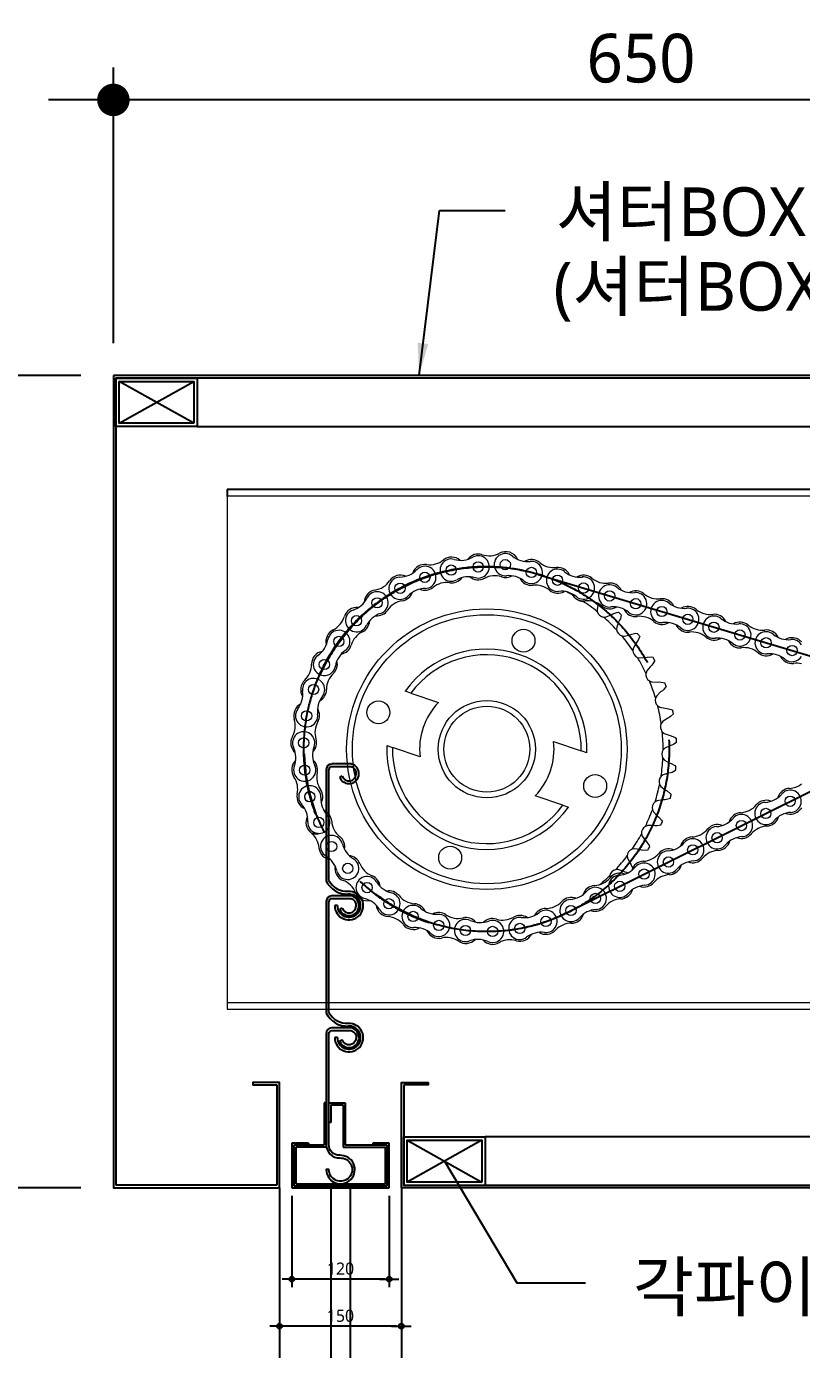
# Model space of a CAD drawing. Extents: x 930 to 96951, y 420 to 531574.
# Drawn here: x 12242 to 13197, y 8557 to 10186 of the extents above; entities that cross this region are included whole.
import ezdxf
from ezdxf.enums import TextEntityAlignment as Align

# ---------------------------------------------------------------- set-up
doc = ezdxf.new("R2010")
doc.units = 0
doc.header["$LTSCALE"] = 200
doc.header["$MEASUREMENT"] = 0
doc.header["$PDMODE"] = 3
doc.header["$PDSIZE"] = -1
doc.linetypes.add('CENTERX2', pattern=[4, 2.5, -0.5, 0.5, -0.5])
doc.layers.get('0').update_dxf_attribs({"linetype": 'CONTINUOUS'})
doc.layers.get('Defpoints').update_dxf_attribs({"color": 137, "linetype": 'CONTINUOUS'})
for name, color, linetype in [('0930', 7, 'CONTINUOUS'), ('A-dims', 7, 'CONTINUOUS'), ('DIM', 7, 'CONTINUOUS'), ('EV', 4, 'CONTINUOUS'), ('SYM-LEAD', 6, 'CONTINUOUS'), ('TEXT', 3, 'CONTINUOUS'), ('변경', 1, 'CONTINUOUS')]:
    doc.layers.add(name, color=color, linetype=linetype)
doc.styles.add('HDA-4', font='malgun.ttf')
doc.styles.add('맑은고딕', font='malgun.ttf')
doc.styles.add('스타일1', font='malgun.ttf')
doc.dimstyles.new('GAUN-40', dxfattribs={"dimscale": 40, "dimtxt": 1.5, "dimasz": 1, "dimexe": 1, "dimexo": 1, "dimgap": 0.5, "dimtad": 1, "dimdec": 0, "dimzin": 1, "dimdsep": 46, "dimlunit": 6, "dimtxsty": '맑은고딕', "dimblk": 'CJDOT', "dimcen": 0.09, "dimdle": 1, "dimclrd": 256, "dimclre": 256, "dimclrt": 3, "dimadec": 0, "dimazin": 0, "dimtfac": 1, "dimtdec": 0, "dimtix": 1, "dimtmove": 2, "dimatfit": 3, "dimfxl": 1, "dimtolj": 1, "dimtzin": 1, "dimarcsym": 0})
doc.dimstyles.new('GAUN-40-0.5', dxfattribs={"dimscale": 40, "dimtxt": 1.5, "dimasz": 1, "dimexe": 1, "dimexo": 1, "dimgap": 0.5, "dimtad": 1, "dimdec": 0, "dimlfac": 0.5, "dimzin": 1, "dimdsep": 46, "dimlunit": 6, "dimtxsty": '맑은고딕', "dimblk": 'CJDOT', "dimcen": 0.09, "dimdle": 1, "dimclrd": 256, "dimclre": 256, "dimclrt": 3, "dimadec": 0, "dimazin": 0, "dimtfac": 1, "dimtdec": 0, "dimtix": 1, "dimtmove": 2, "dimatfit": 3, "dimfxl": 1, "dimtolj": 1, "dimtzin": 1, "dimarcsym": 0})
doc.dimstyles.new('HDA-P(N50)', dxfattribs={"dimscale": 5, "dimtxt": 3, "dimasz": 1.2, "dimexe": 2, "dimexo": 2, "dimgap": 1, "dimtad": 1, "dimdec": 0, "dimzin": 1, "dimdsep": 46, "dimlunit": 6, "dimtxsty": 'HDA-4', "dimblk": 'DIMDOT', "dimcen": 1, "dimclrt": 3, "dimadec": 0, "dimazin": 0, "dimtfac": 1, "dimtdec": 0, "dimtix": 1, "dimtmove": 2, "dimatfit": 3, "dimldrblk": 'DOT', "dimfxl": 1, "dimtolj": 1, "dimtzin": 1, "dimarcsym": 0})

# ---------------------------------------------------------------- blocks, each defined once
blk = doc.blocks.new('CJDOT')
blk.add_line((-2, 0), (2, 0))
at = {"const_width": 0.5}
blk.add_lwpolyline([(-0.25, 0, 1), (0.25, 0, 1)], format="xyb", close=True, dxfattribs=at)
blk = doc.blocks.new('*D7')
at = {"layer": 'A-dims', "lineweight": -2, "transparency": 16777216}
for p, q in [((12308.9, 9755.7), (12115.6, 9755.7)), ((12155.6, 9715.7), (12155.6, 8795.7)), ((12308.9, 8755.7), (12115.6, 8755.7))]:
    blk.add_line(p, q, dxfattribs=at)
at = {"layer": 'Defpoints', "color": 0, "transparency": 16777216}
for p in [(12348.9, 9755.7), (12155.6, 8755.7), (12348.9, 8755.7)]:
    blk.add_point(p, dxfattribs=at)
at = {"layer": 'A-dims', "lineweight": -2, "transparency": 16777216, "xscale": 40, "yscale": 40, "zscale": 40}
for p, rotation in [((12155.6, 9755.7), 90), ((12155.6, 8755.7), 270)]:
    blk.add_blockref('CJDOT', p, dxfattribs=dict(at, rotation=rotation))
at = {"layer": 'A-dims', "color": 3, "transparency": 16777216, "insert": (12104.6, 9255.7), "char_height": 60, "attachment_point": 5, "rotation": 90, "style": '맑은고딕'}
blk.add_mtext('\\A1;500', dxfattribs=at)
blk = doc.blocks.new('DIMDOT')
blk.add_line((-2, 0), (2, 0))
blk.add_circle((0, 0), 0.5)
blk = doc.blocks.new('*D8')
at = {"layer": 'A-dims', "color": 0, "lineweight": -2, "transparency": 16777216}
for p, q in [((12553.6, 8726.3), (12553.6, 8575.3)), ((12703.6, 8726.3), (12703.6, 8575.3)), ((12697.6, 8585.3), (12559.6, 8585.3))]:
    blk.add_line(p, q, dxfattribs=at)
at = {"layer": 'Defpoints', "color": 0, "transparency": 16777216}
for p in [(12553.6, 8736.3), (12703.6, 8736.3), (12553.6, 8585.3)]:
    blk.add_point(p, dxfattribs=at)
at = {"layer": 'A-dims', "color": 0, "lineweight": -2, "transparency": 16777216, "xscale": 5.999999999999996, "yscale": 5.999999999999996, "zscale": 5.999999999999996, "rotation": 180}
blk.add_blockref('DIMDOT', (12553.6, 8585.3), dxfattribs=at)
at = {"layer": 'A-dims', "color": 0, "lineweight": -2, "transparency": 16777216, "xscale": 5.999999999999996, "yscale": 5.999999999999996, "zscale": 5.999999999999996}
blk.add_blockref('DIMDOT', (12703.6, 8585.3), dxfattribs=at)
at = {"layer": 'A-dims', "color": 3, "transparency": 16777216, "insert": (12628.6, 8598.1), "char_height": 15, "attachment_point": 5, "style": 'HDA-4'}
blk.add_mtext('\\A1;150', dxfattribs=at)
blk = doc.blocks.new('_DOT')
at = {"color": 0, "linetype": 'ByBlock'}
blk.add_line((-0.5, 0), (-1, 0), dxfattribs=at)
at = {"color": 0, "linetype": 'ByBlock', "const_width": 0.5}
blk.add_lwpolyline([(-0.25, 0, 1), (0.25, 0, 1)], format="xyb", close=True, dxfattribs=at)
blk = doc.blocks.new('*D9')
at = {"layer": 'A-dims', "lineweight": -2, "transparency": 16777216}
for p, q in [((12348.9, 9795.7), (12348.9, 10135.1)), ((13648.9, 9795.7), (13648.9, 10135.1)), ((13608.9, 10095.1), (12388.9, 10095.1))]:
    blk.add_line(p, q, dxfattribs=at)
at = {"layer": 'Defpoints', "color": 0, "transparency": 16777216}
for p in [(12348.9, 10095.1), (12348.9, 9755.7), (13648.9, 9755.7)]:
    blk.add_point(p, dxfattribs=at)
at = {"layer": 'A-dims', "lineweight": -2, "transparency": 16777216, "xscale": 40, "yscale": 40, "zscale": 40, "rotation": 180}
blk.add_blockref('CJDOT', (12348.9, 10095.1), dxfattribs=at)
at = {"layer": 'A-dims', "lineweight": -2, "transparency": 16777216, "xscale": 40, "yscale": 40, "zscale": 40}
blk.add_blockref('CJDOT', (13648.9, 10095.1), dxfattribs=at)
at = {"layer": 'A-dims', "color": 3, "transparency": 16777216, "insert": (12998.9, 10146.1), "char_height": 60, "attachment_point": 5, "style": '맑은고딕'}
blk.add_mtext('\\A1;650', dxfattribs=at)
blk = doc.blocks.new('*D10')
at = {"layer": 'A-dims', "color": 0, "lineweight": -2, "transparency": 16777216}
for p, q in [((12568.7, 8745.7), (12568.7, 8633.3)), ((12688.7, 8745.7), (12688.7, 8633.3)), ((12682.7, 8643.3), (12574.7, 8643.3))]:
    blk.add_line(p, q, dxfattribs=at)
at = {"layer": 'Defpoints', "color": 0, "transparency": 16777216}
for p in [(12568.7, 8755.7), (12688.7, 8755.7), (12568.7, 8643.3)]:
    blk.add_point(p, dxfattribs=at)
at = {"layer": 'A-dims', "color": 0, "lineweight": -2, "transparency": 16777216, "xscale": 5.999999999999996, "yscale": 5.999999999999996, "zscale": 5.999999999999996, "rotation": 180}
blk.add_blockref('DIMDOT', (12568.7, 8643.3), dxfattribs=at)
at = {"layer": 'A-dims', "color": 0, "lineweight": -2, "transparency": 16777216, "xscale": 5.999999999999996, "yscale": 5.999999999999996, "zscale": 5.999999999999996}
blk.add_blockref('DIMDOT', (12688.7, 8643.3), dxfattribs=at)
at = {"layer": 'A-dims', "color": 3, "transparency": 16777216, "insert": (12628.7, 8656.1), "char_height": 15, "attachment_point": 5, "style": 'HDA-4'}
blk.add_mtext('\\A1;120', dxfattribs=at)
blk = doc.blocks.new('*D11')
at = {"layer": 'A-dims', "lineweight": -2, "transparency": 16777216}
for p, q in [((12308.9, 8755.7), (12115.6, 8755.7)), ((12155.6, 8715.7), (12155.6, 7482.8)), ((12308.9, 7442.8), (12115.6, 7442.8))]:
    blk.add_line(p, q, dxfattribs=at)
at = {"layer": 'Defpoints', "color": 0, "transparency": 16777216}
for p in [(12348.9, 8755.7), (12155.6, 7442.8), (12348.9, 7442.8)]:
    blk.add_point(p, dxfattribs=at)
at = {"layer": 'A-dims', "lineweight": -2, "transparency": 16777216, "xscale": 40, "yscale": 40, "zscale": 40}
for p, rotation in [((12155.6, 8755.7), 90), ((12155.6, 7442.8), 270)]:
    blk.add_blockref('CJDOT', p, dxfattribs=dict(at, rotation=rotation))
at = {"layer": 'A-dims', "color": 3, "transparency": 16777216, "insert": (12105.6, 8099.3), "char_height": 60, "attachment_point": 5, "rotation": 90, "style": '맑은고딕'}
blk.add_mtext('\\A1;H', dxfattribs=at)

msp = doc.modelspace()

# ---------------------------------------------------------------- linework, layer by layer
at = {"color": 2}
for p, q in [((13548.9, 9755.7, 0), (12348.9, 9755.7, 0)), ((13545.7, 9752.5, 0), (12352.1, 9752.5, 0)), ((12352.1, 9752.5, 0), (12352.1, 8758.9, 0))]:
    msp.add_line(p, q, dxfattribs=at)
at = {"color": 1}
for p, q in [((12356.1, 9696.9, 0), (12448.1, 9748.5, 0)), ((12448.1, 9696.9, 0), (12356.1, 9748.5, 0)), ((12710.8, 8814.5, 0), (12802.8, 8762.5, 0)), ((12802.8, 8814.5, 0), (12710.8, 8762.5, 0))]:
    msp.add_line(p, q, dxfattribs=at)
at = {"color": 3}
for p, q in [((12452.1, 9692.9, 0), (13545.7, 9692.9, 0)), ((13545.7, 8818.5, 0), (12806.8, 8818.5, 0))]:
    msp.add_line(p, q, dxfattribs=at)
at = {"color": 7, "linetype": 'Continuous', "lineweight": 15}
for p, q in [((12488.9, 9615.7, 0), (12488.9, 8975.7, 0)), ((12488.9, 9607.7, 0), (13488.9, 9607.7, 0)), ((12946.1, 9474.6, 0), (12944.7, 9468, 0)), ((12944.7, 9468, 0), (12945, 9465, 0)), ((12952.8, 9458.4, 0), (12955.8, 9458.6, 0)), ((12955.8, 9458.6, 0), (12962.1, 9461.1, 0)), ((12962.1, 9461.1, 0), (12964.3, 9462.4, 0)), ((12971.3, 9452.1, 0), (12968.9, 9445.8, 0)), ((12972.5, 9454.4, 0), (12971.3, 9452.1, 0)), ((12975.5, 9435.1, 0), (12978.4, 9434.9, 0)), ((12978.4, 9434.9, 0), (12985, 9436.5, 0)), ((12985, 9436.5, 0), (12987.4, 9437.4, 0)), ((12992.8, 9426.2, 0), (12989.5, 9420.3, 0)), ((12994.3, 9428.2, 0), (12992.8, 9426.2, 0)), ((12994.4, 9408.8, 0), (12997.3, 9408.1, 0)), ((12997.3, 9408.1, 0), (13004, 9408.6, 0)), ((13004, 9408.6, 0), (13006.5, 9409.2, 0)), ((13012, 9399.1, 0), (13010.2, 9397.3, 0)), ((13006, 9392, 0), (13005, 9389.2, 0)), ((13010.2, 9397.3, 0), (13006, 9392, 0)), ((12715.2, 9364.7, 0), (12708.3, 9367, 0)), ((13009.2, 9379.8, 0), (13011.9, 9378.8, 0)), ((13011.9, 9378.8, 0), (13018.7, 9378.3, 0)), ((13018.7, 9378.3, 0), (13021.2, 9378.5, 0)), ((13025.2, 9367.7, 0), (13023, 9366.2, 0)), ((12715.2, 9364.7, 0), (12749.2, 9353.1, 0)), ((13018.2, 9361.5, 0), (13016.7, 9358.9, 0)), ((13023, 9366.2, 0), (13018.2, 9361.5, 0)), ((13019.5, 9349.1, 0), (13022, 9347.6, 0)), ((13022, 9347.6, 0), (13028.6, 9346.1, 0)), ((13028.6, 9346.1, 0), (13031.2, 9345.9, 0)), ((13033.5, 9334.6, 0), (13031.2, 9333.5, 0)), ((13025.6, 9329.6, 0), (13023.8, 9327.2, 0)), ((13031.2, 9333.5, 0), (13025.6, 9329.6, 0)), ((12891.2, 9305, 0), (12925.2, 9293.5, 0)), ((13025.1, 9317.1, 0), (13027.4, 9315.2, 0)), ((13027.4, 9315.2, 0), (13033.7, 9312.8, 0)), ((13033.7, 9312.8, 0), (13036.2, 9312.2, 0)), ((12685.6, 9300.3, 0), (12692.6, 9297.9, 0)), ((12726.6, 9286.4, 0), (12692.6, 9297.9, 0)), ((12932.2, 9291.2, 0), (12925.2, 9293.5, 0)), ((13034.3, 9299.9, 0), (13028.3, 9296.9, 0)), ((13036.8, 9300.7, 0), (13034.3, 9299.9, 0)), ((13025.9, 9284.6, 0), (13027.9, 9282.4, 0)), ((13027.9, 9282.4, 0), (13033.7, 9279.1, 0)), ((13033.7, 9279.1, 0), (13036.1, 9278.1, 0)), ((13021.8, 9252.4, 0), (13023.4, 9249.9, 0)), ((13026, 9264.2, 0), (13023.6, 9262.5, 0)), ((13032.4, 9266.3, 0), (13026, 9264.2, 0)), ((13035, 9266.7, 0), (13032.4, 9266.3, 0)), ((12902.5, 9226.8, 0), (12868.6, 9238.3, 0)), ((13023.4, 9249.9, 0), (13028.7, 9245.8, 0)), ((13028.7, 9245.8, 0), (13031, 9244.5, 0)), ((12902.5, 9226.8, 0), (12909.5, 9224.4, 0)), ((13012.9, 9221.2, 0), (13014.2, 9218.5, 0)), ((13018.9, 9232.2, 0), (13016.2, 9230.9, 0)), ((13025.5, 9233.3, 0), (13018.9, 9232.2, 0)), ((13028.1, 9233.4, 0), (13025.5, 9233.3, 0)), ((13014.2, 9218.5, 0), (13018.8, 9213.6, 0)), ((13018.8, 9213.6, 0), (13020.9, 9212, 0)), ((12999.6, 9191.6, 0), (13000.4, 9188.7, 0)), ((13000.4, 9188.7, 0), (13004.3, 9183.2, 0)), ((13007.1, 9201.6, 0), (13004.3, 9200.7, 0)), ((13013.8, 9201.7, 0), (13007.1, 9201.6, 0)), ((13016.4, 9201.4, 0), (13013.8, 9201.7, 0)), ((12990.8, 9173.1, 0), (12987.9, 9172.6, 0)), ((12997.5, 9172.2, 0), (12990.8, 9173.1, 0)), ((13000, 9171.5, 0), (12997.5, 9172.2, 0)), ((13004.3, 9183.2, 0), (13006, 9181.3, 0)), ((12981.9, 9164.3, 0), (12982.3, 9161.4, 0)), ((12982.3, 9161.4, 0), (12985.3, 9155.3, 0)), ((12985.3, 9155.3, 0), (12986.8, 9153.2, 0)), ((12960.4, 9140, 0), (12960.4, 9137, 0)), ((12977, 9145.5, 0), (12970.5, 9147.4, 0)), ((12979.3, 9144.4, 0), (12977, 9145.5, 0)), ((12986.8, 9153.2, 0), (12988.7, 9148.9, 0)), ((12488.9, 8983.7, 0), (13488.9, 8983.7, 0)), ((12488.9, 8975.7, 0), (13488.9, 8975.7, 0))]:
    msp.add_line(p, q, dxfattribs=at)
at = {"color": 7, "linetype": 'CENTERX2'}
for p, q in [((12872.1, 9510.8, 0), (13297.2, 9383.5, 0)), ((12907.8, 9094.7, 0), (13305, 9292.5, 0))]:
    msp.add_line(p, q, dxfattribs=at)
at = {"color": 2, "ltscale": 3}
for p, q in [((12550.4, 8882.3, 0), (12550.4, 8758.9, 0)), ((12706.8, 8882.3, 0), (12706.8, 8852.4, 0)), ((12706.8, 8852.4, 0), (12706.8, 8849, 0)), ((12706.8, 8849, 0), (12706.8, 8758.9, 0)), ((12550.4, 8758.9, 0), (12352.1, 8758.9, 0)), ((12706.8, 8758.9, 0), (13648.9, 8758.9, 0))]:
    msp.add_line(p, q, dxfattribs=at)
at = {"color": 2, "ltscale": 3, "elevation": 0}
for points in [[(12348.9, 9755.7), (12348.9, 8755.7), (12553.6, 8755.7), (12553.6, 8885.5), (12550.4, 8885.5)], [(12553.6, 8885.5), (12520.8, 8885.5), (12520.8, 8882.3), (12550.4, 8882.3)], [(12703.6, 8885.5), (12736.5, 8885.5), (12736.5, 8882.3), (12706.8, 8882.3)], [(13648.9, 8755.7), (12703.6, 8755.7), (12703.6, 8792.9), (12703.6, 8885.5), (12706.8, 8885.5)]]:
    msp.add_lwpolyline(points, dxfattribs=at)
at = {"color": 3, "elevation": 0}
for points in [[(12452.1, 9692.9), (12352.1, 9692.9), (12352.1, 9752.5), (12452.1, 9752.5)], [(12448.1, 9696.9), (12356.1, 9696.9), (12356.1, 9748.5), (12448.1, 9748.5)], [(12806.8, 8758.5), (12706.8, 8758.5), (12706.8, 8818.5), (12806.8, 8818.5)], [(12802.8, 8762.5), (12710.8, 8762.5), (12710.8, 8814.5), (12802.8, 8814.5)]]:
    msp.add_lwpolyline(points, close=True, dxfattribs=at)
at = {"color": 7, "linetype": 'Continuous', "lineweight": 15, "elevation": 0, "flags": 128}
for points in [[(12964.3, 9462.4), (12968.9, 9464.1), (12971.1, 9464.4)], [(12974.3, 9461.2), (12973.4, 9456.4), (12972.5, 9454.4)], [(12968.9, 9445.8), (12968.7, 9443.4), (12968.7, 9442.8)], [(12987.4, 9437.4), (12992.3, 9438.4), (12994.5, 9438.3)], [(12997.2, 9434.7), (12995.5, 9430.1), (12994.3, 9428.2)], [(12989.5, 9420.3), (12989.2, 9419.4), (12988.9, 9417.4)], [(13006.5, 9409.2), (13011.5, 9409.5), (13013.6, 9409.1)], [(13015.8, 9405.1), (13013.5, 9400.7), (13012, 9399.1)], [(13021.2, 9378.5), (13026.2, 9378), (13028.3, 9377.3)], [(13029.8, 9373.1), (13026.8, 9369.1), (13025.2, 9367.7)], [(13031.2, 9345.9), (13036, 9344.7), (13038, 9343.7)], [(13038.8, 9339.3), (13035.3, 9335.8), (13033.5, 9334.6)], [(13036.2, 9312.2), (13040.8, 9310.3), (13042.5, 9309)], [(13042.8, 9304.5), (13038.8, 9301.6), (13036.8, 9300.7)], [(13028.3, 9296.9), (13027.6, 9296.4), (13026.1, 9294.9)], [(13041.5, 9269.6), (13037.1, 9267.2), (13035, 9266.7)], [(13036.1, 9278.1), (13040.4, 9275.6), (13041.9, 9274)], [(13031, 9244.5), (13034.8, 9241.3), (13036.1, 9239.5)], [(13035, 9235.2), (13030.3, 9233.6), (13028.1, 9233.4)], [(13020.9, 9212), (13024.2, 9208.3), (13025.2, 9206.3)], [(13023.4, 9202.2), (13018.6, 9201.3), (13016.4, 9201.4)], [(13007.1, 9171.3), (13002.1, 9171.1), (13000, 9171.5)], [(13006, 9181.3), (13008.7, 9177.2), (13009.4, 9175.1)], [(12970.5, 9147.4), (12968.5, 9147.4), (12967.6, 9147.3)], [(12982.1, 9143.6), (12981.4, 9143.7), (12979.3, 9144.4)]]:
    msp.add_lwpolyline(points, dxfattribs=at)
at = {"color": 7, "linetype": 'CENTERX2'}
msp.add_circle((12808.9, 9295.7, 0), 224.6, dxfattribs=at)
at = {"color": 7, "linetype": 'Continuous', "lineweight": 15}
for centre, radius in [((12732.6, 9507.3, 0), 6.33), ((12765, 9516.2, 0), 6.33), ((12798.3, 9520.1, 0), 6.33), ((12831.7, 9522.9, 0), 6.33), ((12863.8, 9513.3, 0), 6.33), ((12702, 9493.8, 0), 6.33), ((12896, 9503.7, 0), 6.33), ((12928, 9494.1, 0), 6.33), ((12673.7, 9475.9, 0), 6.33), ((12960.2, 9484.4, 0), 6.33), ((12992.3, 9474.8, 0), 6.33), ((12808.9, 9295.7, 0), 172.7), ((13024.4, 9465.2, 0), 6.33), ((12648.4, 9453.9, 0), 6.33), ((12808.9, 9295.7, 0), 165.6), ((13056.5, 9455.6, 0), 6.33), ((13088.6, 9445.9, 0), 6.33), ((12626.6, 9428.4, 0), 6.33), ((12854.1, 9429.2, 0), 14.1), ((13120.7, 9436.3, 0), 6.33), ((13152.9, 9426.7, 0), 6.33), ((13184.9, 9417.1, 0), 6.33), ((12608.8, 9400, 0), 6.33), ((12595.5, 9369.2, 0), 6.33), ((12675.4, 9341, 0), 14.1), ((12808.9, 9295.7, 0), 59.9), ((12586.9, 9336.8, 0), 6.33), ((12808.9, 9295.7, 0), 52.9), ((12583.3, 9303.5, 0), 6.33), ((12584.6, 9270, 0), 6.33), ((12942.4, 9250.5, 0), 14.1), ((12590.9, 9237.1, 0), 6.33), ((13182.6, 9231.6, 0), 6.33), ((13152.6, 9216.6, 0), 6.33), ((12602, 9205.6, 0), 6.33), ((13122.6, 9201.7, 0), 6.33), ((13092.6, 9186.7, 0), 6.33), ((12617.7, 9175.9, 0), 6.33), ((12763.7, 9162.2, 0), 14.1), ((13062.6, 9171.8, 0), 6.33), ((12637.6, 9149, 0), 6.33), ((13032.6, 9156.8, 0), 6.33), ((13002.6, 9141.9, 0), 6.33), ((12661.4, 9125.3, 0), 6.33), ((12972.6, 9126.9, 0), 6.33), ((12688.4, 9105.4, 0), 6.33), ((12942.6, 9112, 0), 6.33), ((12718.1, 9089.8, 0), 6.33), ((12881.8, 9083.7, 0), 6.33), ((12912.6, 9097.1, 0), 6.33), ((12749.7, 9078.7, 0), 6.33), ((12782.6, 9072.5, 0), 6.33), ((12816.1, 9071.3, 0), 6.33), ((12849.5, 9075, 0), 6.33)]:
    msp.add_circle(centre, radius, dxfattribs=at)
for centre, radius, start, end in [((12765, 9516.2, 0), 13.7, 73.935, 299.4167), ((12765.4, 9516.3, 0), 15.9, 48.582, 128.6396), ((12777, 9557.8, 0), 29.6, 253.935, 299.4167), ((12798.3, 9520.1, 0), 15.9, 71.7215, 143.5999), ((12798.3, 9520.1, 0), 13.7, 253.935, 119.4167), ((12811.8, 9560.9, 0), 27.1, 251.7215, 298.2888), ((12831.7, 9522.9, 0), 13.7, 50.5798, 276.0614), ((12832.2, 9523, 0), 15.9, 24.7596, 118.2888), ((12859.2, 9556.4, 0), 29.6, 230.5798, 276.0614), ((12701.2, 9537.1, 0), 29.6, 271.0567, 316.5383), ((12732.6, 9507.3, 0), 15.9, 82.0724, 160.7215), ((12732.6, 9507.3, 0), 13.7, 271.0567, 136.5383), ((12738.6, 9549.9, 0), 27.1, 262.0724, 308.6396), ((12863.8, 9513.3, 0), 13.7, 230.5798, 96.0614), ((12863.8, 9513.3, 0), 15.9, 50.1563, 120.2446), ((12891.4, 9546.3, 0), 27.1, 230.1563, 276.7235), ((12896, 9503.7, 0), 13.7, 50.5798, 276.0614), ((12896.4, 9503.6, 0), 15.9, 25.5703, 96.7235), ((12923.5, 9537.1, 0), 29.6, 230.5798, 276.0614), ((12666.8, 9518.3, 0), 27.1, 279.194, 325.7613), ((12702, 9493.8, 0), 13.7, 91.0567, 316.5383), ((12702.3, 9494.1, 0), 15.9, 65.7036, 145.7613), ((12759.5, 9473.9, 0), 27, 81.9938, 128.7182), ((12765.4, 9516.3, 0), 15.9, 261.9938, 323.2268), ((12786.3, 9478.4, 0), 29.6, 73.935, 119.4167), ((12798.3, 9520.1, 0), 15.9, 229.7519, 298.3673), ((12818.7, 9482.3, 0), 27, 71.643, 118.3673), ((12832.2, 9523, 0), 15.9, 251.643, 299.2971), ((12836.3, 9479.8, 0), 29.6, 50.5798, 96.0614), ((12863.8, 9513.3, 0), 15.9, 206.3966, 276.8021), ((12868.9, 9470.7, 0), 27, 50.0777, 96.8021), ((12928, 9494.1, 0), 13.7, 230.5798, 96.0614), ((12928, 9494.1, 0), 15.9, 50.1563, 120.2446), ((12955.6, 9527.1, 0), 27.1, 230.1563, 276.7235), ((12960.2, 9484.4, 0), 13.7, 50.5798, 276.0614), ((12960.6, 9484.4, 0), 15.9, 25.5703, 96.7235), ((12634.9, 9495.1, 0), 29.6, 288.1783, 333.66), ((12673.7, 9475.9, 0), 15.9, 99.194, 177.8431), ((12673.7, 9475.9, 0), 13.7, 288.1783, 153.66), ((12702.3, 9494.1, 0), 15.9, 279.1154, 340.3484), ((12733.4, 9464, 0), 29.6, 91.0567, 136.5383), ((12732.6, 9507.3, 0), 15.9, 246.8735, 308.7182), ((12896.4, 9503.6, 0), 15.9, 230.0777, 300.2558), ((12900.5, 9460.6, 0), 29.6, 50.5798, 96.0614), ((12808.9, 9295.7, 0), 217.2, 60.8527, 63.0479), ((12928, 9494.1, 0), 15.9, 206.3966, 276.8021), ((12987.7, 9517.9, 0), 29.6, 230.5798, 276.0614), ((12992.3, 9474.8, 0), 13.7, 230.5798, 96.0614), ((12992.3, 9474.8, 0), 15.9, 50.1563, 120.2446), ((13019.8, 9507.8, 0), 27.1, 230.1563, 276.7235), ((13024.8, 9465.1, 0), 15.9, 25.5703, 96.7235), ((12648.6, 9454.3, 0), 15.9, 82.8253, 162.8829), ((12648.4, 9453.9, 0), 13.7, 108.1783, 333.66), ((12673.7, 9475.9, 0), 15.9, 263.9951, 325.8398), ((12709.1, 9451.8, 0), 27, 99.1154, 145.8398), ((12926.5, 9487, 0), 9, 234.8482, 273.1055), ((12808.9, 9295.7, 0), 217.2, 51.2015, 57.0709), ((12933.1, 9451.5, 0), 27, 50.0777, 96.8021), ((12953.7, 9467.4, 0), 9, 195.1669, 264.5341), ((12960.6, 9484.4, 0), 15.9, 230.0777, 300.2558), ((12964.8, 9441.4, 0), 29.6, 50.5798, 96.0614), ((12808.9, 9295.7, 0), 234, 45.0176, 46.1119), ((12992.3, 9474.8, 0), 15.9, 206.3966, 276.8021), ((13024.4, 9465.2, 0), 13.7, 50.5798, 276.0614), ((13051.9, 9498.6, 0), 29.6, 230.5798, 276.0614), ((13056.5, 9455.6, 0), 13.7, 230.5798, 96.0614), ((13056.5, 9455.6, 0), 15.9, 50.1563, 120.2446), ((13084, 9488.6, 0), 27.1, 230.1563, 276.7235), ((12607.5, 9467, 0), 27.1, 296.3156, 342.8829), ((12648.6, 9454.3, 0), 15.9, 296.237, 357.47), ((12687.2, 9434.7, 0), 29.6, 108.1783, 153.66), ((12808.9, 9295.7, 0), 217.2, 42.6301, 48.4995), ((12997.3, 9432.3, 0), 27, 50.0777, 96.8021), ((13024.8, 9465.1, 0), 15.9, 230.0777, 300.2558), ((13029, 9422.1, 0), 29.6, 50.5798, 96.0614), ((13056.5, 9455.6, 0), 15.9, 206.3966, 276.8021), ((13088.6, 9445.9, 0), 13.7, 50.5798, 276.0614), ((13089.1, 9445.9, 0), 15.9, 25.5703, 96.7235), ((13116.1, 9479.4, 0), 29.6, 230.5798, 276.0614), ((13120.7, 9436.3, 0), 13.7, 230.5798, 96.0614), ((13120.7, 9436.3, 0), 15.9, 50.1563, 120.2446), ((13148.3, 9469.3, 0), 27.1, 230.1563, 276.7235), ((12626.6, 9428.4, 0), 15.9, 116.3156, 194.9648), ((12626.6, 9428.4, 0), 13.7, 305.2999, 170.7816), ((12667.5, 9415.9, 0), 27, 116.237, 162.9614), ((12977.7, 9443.9, 0), 9, 186.5955, 255.9626), ((12808.9, 9295.7, 0), 217.2, 34.0586, 39.928), ((12808.9, 9295.7, 0), 234, 36.4462, 37.5405), ((13061.6, 9413, 0), 27, 50.0777, 96.8021), ((13089.1, 9445.9, 0), 15.9, 230.0777, 300.2558), ((13093.2, 9402.9, 0), 29.6, 50.5798, 96.0614), ((13152.9, 9426.7, 0), 13.7, 50.5798, 276.0614), ((13153.3, 9426.6, 0), 15.9, 25.5703, 96.7235), ((13180.4, 9460.1, 0), 29.6, 230.5798, 276.0614), ((13184.9, 9417.1, 0), 15.9, 50.1563, 120.2446), ((12608.9, 9400.4, 0), 15.9, 99.9469, 180.0045), ((12583.8, 9435.4, 0), 29.6, 305.2999, 350.7816), ((12651.6, 9393.1, 0), 29.6, 125.2999, 170.7816), ((12626.6, 9428.4, 0), 15.9, 281.1167, 342.9614), ((12808.9, 9295.7, 0), 123.3, 357.8806, 144.6775), ((12997.9, 9417.1, 0), 9, 178.024, 247.3912), ((13120.7, 9436.3, 0), 15.9, 206.3966, 276.8021), ((13125.8, 9393.8, 0), 27, 50.0777, 96.8021), ((13184.9, 9417.1, 0), 13.7, 31.7226, 96.0614), ((13212.5, 9450.1, 0), 27.1, 230.1563, 234.245), ((12565.9, 9400.4, 0), 27.1, 313.4372, 0.0045), ((12608.8, 9400, 0), 13.7, 125.2999, 350.7816), ((12608.9, 9400.4, 0), 15.9, 313.3587, 14.5917), ((12808.9, 9295.7, 0), 116.3, 358.9187, 143.6393), ((12808.9, 9295.7, 0), 217.2, 25.4872, 31.3566), ((12808.9, 9295.7, 0), 234, 27.8748, 28.9691), ((13153.3, 9426.6, 0), 15.9, 230.0777, 300.2558), ((13157.4, 9383.6, 0), 29.6, 50.5798, 96.0614), ((13184.9, 9417.1, 0), 15.9, 206.3966, 276.8021), ((13184.9, 9417.1, 0), 13.7, 230.5798, 328.2774), ((13190, 9374.5, 0), 27, 75.8248, 96.8021), ((12595.5, 9369.2, 0), 13.7, 322.4215, 187.9032), ((12638.4, 9369.3, 0), 27, 133.3587, 180.083), ((13013.8, 9387.5, 0), 9, 169.4526, 238.8198), ((12552.6, 9363.3, 0), 29.6, 322.4215, 7.9032), ((12595.5, 9369.2, 0), 15.9, 133.4372, 212.0864), ((12595.5, 9369.2, 0), 15.9, 298.2384, 0.083), ((12808.9, 9295.7, 0), 217.2, 16.9158, 22.7852), ((12808.9, 9295.7, 0), 234, 19.3033, 20.3976), ((12586.9, 9337.3, 0), 15.9, 117.0685, 197.1261), ((12629.8, 9342.8, 0), 29.6, 142.4215, 187.9032), ((12808.9, 9295.7, 0), 82.8, 136.0947, 186.4634), ((13025.2, 9356, 0), 9, 160.8812, 230.2483), ((12586.9, 9336.8, 0), 13.7, 142.4215, 7.9032), ((12586.9, 9337.3, 0), 15.9, 330.4803, 31.7133), ((12808.9, 9295.7, 0), 217.2, 8.3443, 14.2138), ((12808.9, 9295.7, 0), 234, 10.7319, 11.8262), ((12545.8, 9324.6, 0), 27.1, 330.5588, 17.1261), ((12624.2, 9316.2, 0), 27, 150.4803, 197.2047), ((13031.8, 9323.1, 0), 9, 152.3097, 221.6769), ((12583.3, 9303.5, 0), 15.9, 150.5588, 229.208), ((12583.3, 9303.5, 0), 13.7, 339.5432, 205.0248), ((12583.3, 9303.5, 0), 15.9, 315.36, 17.2047), ((12808.9, 9295.7, 0), 82.8, 316.0947, 6.4634), ((12808.9, 9295.7, 0), 217.2, 359.7729, 5.6423), ((12808.9, 9295.7, 0), 234, 2.1605, 3.2548), ((12544, 9285.2, 0), 29.6, 339.5431, 25.0248), ((12623.8, 9288.3, 0), 29.6, 159.5431, 205.0248), ((12808.9, 9295.7, 0), 123.3, 177.8806, 324.6775), ((12808.9, 9295.7, 0), 116.3, 178.9187, 323.6393), ((13033.4, 9289.5, 0), 9, 143.7383, 213.1055), ((12584.4, 9270.4, 0), 15.9, 134.1901, 214.2477), ((12584.6, 9270, 0), 13.7, 159.5432, 25.0248), ((12584.4, 9270.4, 0), 15.9, 347.6019, 48.8349), ((12808.9, 9295.7, 0), 217.2, 351.2015, 357.0709), ((12808.9, 9295.7, 0), 234, 353.589, 354.6833), ((12548.9, 9246.2, 0), 27.1, 347.6805, 34.2477), ((12626.3, 9261.2, 0), 27, 167.6019, 214.3263), ((12808.9, 9295.7, 0), 217.2, 342.6301, 348.4995), ((13030, 9256.1, 0), 9, 135.1669, 204.5341), ((13180.1, 9274.5, 0), 27.1, 273.3195, 307.4511), ((12590.9, 9237.1, 0), 15.9, 167.6805, 245.9831), ((12590.8, 9237.1, 0), 13.7, 356.8254, 222.3071), ((12590.8, 9237.1, 0), 6.33, 69.026, 250.206), ((12590.9, 9237.1, 0), 15.9, 331.9722, 34.3263), ((12634, 9234.7, 0), 29.6, 176.8254, 222.3071), ((12808.9, 9295.7, 0), 234, 345.0176, 346.1119), ((13149.8, 9259.8, 0), 29.6, 273.743, 319.2247), ((13182.6, 9231.6, 0), 15.9, 93.3195, 163.4078), ((13182.6, 9231.6, 0), 13.7, 273.743, 139.2247), ((12558.8, 9208, 0), 29.6, 356.8254, 42.3071), ((12602, 9205.6, 0), 15.9, 4.7807, 66.4903), ((12808.9, 9295.7, 0), 217.2, 334.0586, 339.928), ((13021.6, 9223.6, 0), 9, 126.5955, 195.9626), ((13120.1, 9244.6, 0), 27.1, 273.3195, 319.8868), ((13152.6, 9216.6, 0), 13.7, 93.743, 319.2247), ((13153, 9216.9, 0), 15.9, 68.7335, 139.8868), ((13182.6, 9231.6, 0), 15.9, 249.5598, 319.9653), ((13215.4, 9204, 0), 27, 134.1297, 139.9653), ((12602, 9205.6, 0), 15.9, 152.6423, 231.4265), ((12602, 9205.6, 0), 13.7, 176.8254, 42.3071), ((12644.8, 9209.1, 0), 27.1, 184.7807, 231.348), ((12808.9, 9295.7, 0), 234, 336.4462, 337.5405), ((13089.8, 9229.9, 0), 29.6, 273.743, 319.2247), ((13122.6, 9201.7, 0), 15.9, 93.3195, 163.4078), ((13122.6, 9201.7, 0), 13.7, 273.743, 139.2247), ((13153, 9216.9, 0), 15.9, 273.2409, 343.419), ((13185.4, 9188.4, 0), 29.6, 93.743, 139.2247), ((12575.3, 9172, 0), 27, 4.7022, 51.4265), ((12617.7, 9175.9, 0), 13.7, 13.765, 239.2467), ((12618, 9175.6, 0), 15.9, 349.1199, 51.348), ((12808.9, 9295.7, 0), 217.2, 325.4872, 331.3566), ((13008.5, 9192.7, 0), 9, 118.024, 187.3912), ((13062.6, 9171.8, 0), 15.9, 93.3195, 163.4078), ((13060.1, 9214.7, 0), 27.1, 273.3195, 319.8868), ((13092.6, 9186.7, 0), 13.7, 93.743, 319.2247), ((13093, 9187, 0), 15.9, 68.7335, 139.8868), ((13125.4, 9158.5, 0), 29.6, 93.743, 139.2247), ((13122.6, 9201.7, 0), 15.9, 249.5598, 319.9653), ((13155.4, 9174.1, 0), 27, 93.2409, 139.9653), ((12618, 9175.6, 0), 15.9, 184.7022, 263.8208), ((12659.8, 9186.2, 0), 29.6, 193.765, 239.2467), ((12990.9, 9164.1, 0), 9, 109.4526, 178.8198), ((12808.9, 9295.7, 0), 234, 327.8748, 328.9691), ((13033, 9157.1, 0), 15.9, 68.7335, 139.8868), ((13029.8, 9200, 0), 29.6, 273.743, 319.2247), ((13062.6, 9171.8, 0), 13.7, 273.743, 139.2247), ((13095.4, 9144.2, 0), 27, 93.2409, 139.9653), ((13093, 9187, 0), 15.9, 273.2409, 343.419), ((12595.6, 9138.7, 0), 29.6, 13.765, 59.2467), ((12637.6, 9149, 0), 13.7, 193.765, 59.2467), ((12637.6, 9149, 0), 15.9, 21.9023, 83.4299), ((12677.5, 9165, 0), 27.1, 201.9023, 248.4696), ((12808.9, 9295.7, 0), 217.2, 316.9158, 322.7852), ((13002.6, 9141.9, 0), 15.9, 93.3195, 163.4078), ((13002.6, 9141.9, 0), 13.7, 273.743, 139.2247), ((13000.1, 9184.8, 0), 27.1, 273.3195, 319.8868), ((13032.6, 9156.8, 0), 13.7, 93.743, 319.2247), ((13065.4, 9128.6, 0), 29.6, 93.743, 139.2247), ((13062.6, 9171.8, 0), 15.9, 249.5598, 319.9653), ((12637.6, 9149, 0), 15.9, 169.5819, 248.5482), ((12661.4, 9125.3, 0), 13.7, 30.8867, 256.3683), ((12661.8, 9125, 0), 15.9, 6.2416, 68.4696), ((12808.9, 9295.7, 0), 217.2, 309.8795, 314.2138), ((12972.6, 9126.9, 0), 13.7, 93.743, 319.2247), ((12969.3, 9138.5, 0), 9, 100.8812, 170.2483), ((12973, 9127.2, 0), 15.9, 68.7335, 139.8868), ((12969.8, 9170.1, 0), 29.6, 273.743, 319.2247), ((13035.4, 9114.3, 0), 27, 93.2409, 139.9653), ((13033, 9157.1, 0), 15.9, 273.2409, 343.419), ((12622, 9109.1, 0), 27, 21.8238, 68.5482), ((12698.6, 9147.5, 0), 29.6, 210.8866, 256.3683), ((12942.6, 9112, 0), 15.9, 93.3195, 163.3003), ((12942.6, 9112, 0), 13.7, 273.6355, 139.1171), ((12940.1, 9154.9, 0), 27.1, 273.3195, 319.8868), ((12973, 9127.2, 0), 15.9, 273.2409, 343.419), ((13005.4, 9098.7, 0), 29.6, 93.743, 139.2247), ((13002.6, 9141.9, 0), 15.9, 249.5598, 319.9653), ((12661.8, 9125, 0), 15.9, 201.8238, 280.9424), ((12651.2, 9083.2, 0), 29.6, 30.8866, 76.3683), ((12688.4, 9105.4, 0), 13.7, 210.8867, 76.3683), ((12688.4, 9105.4, 0), 15.9, 39.024, 100.5515), ((12721.8, 9132.5, 0), 27.1, 219.024, 265.5912), ((12881.5, 9126.7, 0), 27.1, 270.3888, 316.9561), ((12912.6, 9097.1, 0), 13.7, 93.6355, 319.1171), ((12912.9, 9097.3, 0), 15.9, 68.7442, 136.9561), ((12909.8, 9140.3, 0), 29.6, 273.6355, 319.1171), ((12975.4, 9084.4, 0), 27, 93.2409, 139.9653), ((12688.4, 9105.4, 0), 15.9, 186.7035, 265.6698), ((12685.1, 9062.7, 0), 27, 38.9454, 85.6698), ((12718.1, 9089.8, 0), 13.7, 48.0083, 273.49), ((12718.5, 9089.6, 0), 15.9, 23.3632, 85.5912), ((12747, 9122, 0), 29.6, 228.0083, 273.49), ((12749.7, 9078.7, 0), 13.7, 228.0083, 93.4899), ((12749.7, 9078.7, 0), 15.9, 56.1456, 117.6731), ((12773.6, 9114.4, 0), 27.1, 236.1456, 282.7129), ((12849.9, 9075.1, 0), 15.9, 57.6064, 119.8345), ((12855.3, 9117.9, 0), 29.6, 262.2515, 307.7332), ((12881.8, 9083.7, 0), 15.9, 90.3888, 151.9164), ((12881.8, 9083.7, 0), 13.7, 262.2515, 127.7332), ((12912.9, 9097.3, 0), 15.9, 270.3103, 343.4376), ((12945.3, 9068.8, 0), 29.6, 93.6355, 139.1171), ((12942.6, 9112, 0), 15.9, 249.4523, 319.9653), ((12718.5, 9089.6, 0), 15.9, 218.9454, 298.064), ((12720.7, 9046.5, 0), 29.6, 48.0083, 93.49), ((12782.6, 9072.5, 0), 13.7, 65.1299, 290.6116), ((12783.1, 9072.5, 0), 15.9, 40.4848, 102.7129), ((12800.9, 9111.8, 0), 29.6, 245.1299, 290.6116), ((12816.1, 9071.3, 0), 15.9, 73.2672, 134.7947), ((12816.1, 9071.3, 0), 13.7, 245.1299, 110.6116), ((12828.5, 9112.4, 0), 27.1, 253.2672, 299.8345), ((12849.5, 9075, 0), 13.7, 82.2515, 307.7332), ((12913.2, 9054.5, 0), 27, 90.3103, 137.0347), ((12749.7, 9078.7, 0), 15.9, 203.8251, 282.7914), ((12759.2, 9036.9, 0), 27, 56.067, 102.7914), ((12783.1, 9072.5, 0), 15.9, 236.067, 315.1857), ((12797.9, 9032, 0), 29.6, 65.1299, 110.6116), ((12816.1, 9071.3, 0), 15.9, 220.9467, 299.913), ((12837.5, 9034.1, 0), 27, 73.1887, 119.913), ((12849.9, 9075.1, 0), 15.9, 253.1887, 332.3073), ((12876, 9040.8, 0), 29.6, 82.2515, 127.7332), ((12881.8, 9083.7, 0), 15.9, 238.0683, 317.0347)]:
    msp.add_arc(centre, radius, start, end, dxfattribs=at)
at = {"color": 7, "linetype": 'CENTERX2'}
msp.add_arc((12807.7, 9295.7, 0), 224.6, 73.3206, 296.4838, dxfattribs=at)
at = {"layer": '0930', "color": 7, "ltscale": 2}
for p, q in [((12608.7, 8860.4, 0), (12608.7, 8808.1, 0)), ((12611.1, 8860.4, 0), (12608.7, 8860.4, 0)), ((12611.1, 8860.4, 0), (12611.1, 8805.7, 0)), ((12614.4, 8860.4, 0), (12634.4, 8860.4, 0)), ((12616.8, 8858, 0), (12632, 8858, 0)), ((12616.8, 8858, 0), (12616.8, 8836.2, 0)), ((12632, 8858, 0), (12632, 8805.7, 0)), ((12634.4, 8860.4, 0), (12634.4, 8808.1, 0)), ((12616.8, 8836.2, 0), (12614.4, 8836.2, 0)), ((12568.7, 8810.5, 0), (12568.7, 8755.7, 0)), ((12589.1, 8810.5, 0), (12568.7, 8810.5, 0)), ((12608.7, 8808.1, 0), (12571.1, 8808.1, 0)), ((12571.1, 8808.1, 0), (12571.1, 8758.1, 0)), ((12611.1, 8805.7, 0), (12573.5, 8805.7, 0)), ((12573.5, 8805.7, 0), (12573.5, 8760.5, 0)), ((12589.1, 8810.5, 0), (12589.1, 8808.1, 0)), ((12632, 8805.7, 0), (12683.9, 8805.7, 0)), ((12686.3, 8808.1, 0), (12634.4, 8808.1, 0)), ((12668.3, 8810.5, 0), (12668.3, 8808.1, 0)), ((12688.7, 8810.5, 0), (12668.3, 8810.5, 0)), ((12683.9, 8760.5, 0), (12683.9, 8805.7, 0)), ((12686.3, 8758.1, 0), (12686.3, 8808.1, 0)), ((12688.7, 8755.7, 0), (12688.7, 8810.5, 0)), ((12568.7, 8755.7, 0), (12688.7, 8755.7, 0)), ((12571.1, 8758.1, 0), (12686.3, 8758.1, 0)), ((12573.5, 8760.5, 0), (12683.9, 8760.5, 0))]:
    msp.add_line(p, q, dxfattribs=at)
at = {"layer": 'DIM'}
for p, q in [((12488.9, 9615.7, 0), (13488.9, 9615.7, 0)), ((12488.9, 9615.5, 0), (12488.9, 9606.7, 0)), ((12553.6, 8755.7, 0), (12553.6, 7442.8, 0)), ((12616.8, 8755.7, 0), (12616.8, 8376.1, 0)), ((12640.6, 8755.7, 0), (12640.6, 8354, 0)), ((12703.6, 8755.7, 0), (12703.6, 7442.8, 0))]:
    msp.add_line(p, q, dxfattribs=at)
at = {"layer": 'EV', "color": 7}
for p, q in [((12611.1, 9270.8, 0), (12611.1, 9133.4, 0)), ((12614.4, 9134.2, 0), (12614.4, 9270.8, 0)), ((12642.4, 9277.5, 0), (12617.8, 9277.5, 0)), ((12617.8, 9274.2, 0), (12641.8, 9274.2, 0)), ((12630.8, 9262.4, 0), (12627.7, 9261.1, 0)), ((12611.1, 9108.3, 0), (12611.1, 8970.9, 0)), ((12614.4, 8971.7, 0), (12614.4, 9108.3, 0)), ((12642.4, 9115, 0), (12617.8, 9115, 0)), ((12617.8, 9111.7, 0), (12641.8, 9111.7, 0)), ((12624.9, 9103.1, 0), (12621.5, 9103.1, 0)), ((12630.8, 9099.9, 0), (12627.7, 9098.6, 0)), ((12624.9, 8940.6, 0), (12621.5, 8940.6, 0))]:
    msp.add_line(p, q, dxfattribs=at)
at = {"layer": 'EV', "color": 7, "elevation": 0}
msp.add_lwpolyline([(12593.6, 9192.1), (12601.1, 9192.1)], dxfattribs=at)
msp.add_lwpolyline([(12641.8, 8949.2, -1.589076), (12630.8, 8937.4), (12627.7, 8936.1, 1.621728), (12642.4, 8952.5), (12617.8, 8952.5, 0.414214), (12611.1, 8945.8), (12611.1, 8808.4, 0.409858), (12627.7, 8792.4, -2.535681), (12614.4, 8778.1), (12611.1, 8778.1, 2.511858), (12627.7, 8795.7, -0.425803), (12614.4, 8809.2), (12614.4, 8945.8, -0.414214), (12617.8, 8949.2), (12641.8, 8949.2)], format="xyb", dxfattribs=at)
at = {"layer": 'EV', "color": 7}
for centre, radius, start, end in [((12617.8, 9270.8, 0), 6.67, 90, 180), ((12617.8, 9270.8, 0), 3.33, 90, 180), ((12639.1, 9265.6, 0), 12.3, 201.3408, 74.7046), ((12639.1, 9265.6, 0), 8.98, 201.2484, 72.5201), ((12636.8, 9145.8, 0), 28.5, 205.7706, 272.8236), ((12636.7, 9145.8, 0), 25.1, 207.4572, 273.3163), ((12617.8, 9108.3, 0), 6.67, 90, 180), ((12617.8, 9108.3, 0), 3.33, 90, 180), ((12639.1, 9103.1, 0), 17.6, 180, 93.1677), ((12639.1, 9103.1, 0), 14.3, 180, 93.9086), ((12639.1, 9103.1, 0), 12.3, 201.3408, 74.7046), ((12639.1, 9103.1, 0), 8.98, 201.2484, 72.5201), ((12636.8, 8983.3, 0), 28.5, 205.7706, 272.8236), ((12636.7, 8983.3, 0), 25.1, 207.4572, 273.3163), ((12639.1, 8940.6, 0), 17.6, 180, 93.1677), ((12639.1, 8940.6, 0), 14.3, 180, 93.9086)]:
    msp.add_arc(centre, radius, start, end, dxfattribs=at)
at = {"layer": 'SYM-LEAD', "elevation": 0}
msp.add_lwpolyline([(12756.8, 8788.5), (12845.8, 8638.5), (12930.6, 8638.5)], dxfattribs=at)
at = {"layer": '변경'}
msp.add_line((12616.8, 8755.7, 0), (12640.6, 8755.7, 0), dxfattribs=at)

# ---------------------------------------------------------------- texts
at = {"layer": 'TEXT', "color": 3, "style": '스타일1'}
for s, p in [('셔터BOX  방화: 1.5 E.G.I 마감', (13399.4, 9958, 0)), ('(셔터BOX  방범: 1.2 E.G.I 마감)', (13420, 9862.7, 0)), ('각파이프 50*30*1.4T', (13359.1, 8634.4, 0))]:
    msp.add_text(s, height=60, dxfattribs=at).set_placement(p, align=Align.MIDDLE)

# ---------------------------------------------------------------- dimensions: what is measured, and where the dimension line sits
at = {"layer": 'A-dims'}
for base, p1, p2, dimstyle, picture, middle in [((12348.9, 10095.1, 0), (13648.9, 9755.7, 0), (12348.9, 9755.7, 0), 'GAUN-40-0.5', '*D9', (12998.9, 10146.1, 0)), ((12568.7, 8643.3, 0), (12688.7, 8755.7, 0), (12568.7, 8755.7, 0), 'HDA-P(N50)', '*D10', (12628.7, 8656.1, 0)), ((12553.6, 8585.3, 0), (12703.6, 8736.3, 0), (12553.6, 8736.3, 0), 'HDA-P(N50)', '*D8', (12628.6, 8598.1, 0))]:
    dim = msp.add_linear_dim(base=base, p1=p1, p2=p2, dimstyle=dimstyle, dxfattribs=at)
    dim.commit()
    dim.dimension.update_dxf_attribs({"geometry": picture, "text_midpoint": middle})
dim = msp.add_linear_dim(base=(12155.6, 8755.7, 0), p1=(12348.9, 9755.7, 0), p2=(12348.9, 8755.7, 0), angle=90, dimstyle='GAUN-40-0.5', dxfattribs=at)
dim.commit()
dim.dimension.update_dxf_attribs({"geometry": '*D7', "text_midpoint": (12104.6, 9255.7, 0)})
dim = msp.add_linear_dim(base=(12155.6, 7442.8, 0), p1=(12348.9, 8755.7, 0), p2=(12348.9, 7442.8, 0), angle=90, text='H', dimstyle='GAUN-40-0.5', dxfattribs=at)
dim.commit()
dim.dimension.update_dxf_attribs({"geometry": '*D11', "text_midpoint": (12105.6, 8099.3, 0)})

# ---------------------------------------------------------------- leaders
at = {"layer": 'SYM-LEAD'}
msp.add_leader([(12725.4, 9755.7, 0), (12750.5, 9959, 0), (12831.6, 9959, 0)], dimstyle='GAUN-40', dxfattribs=at)

doc.saveas('drawing.dxf')
